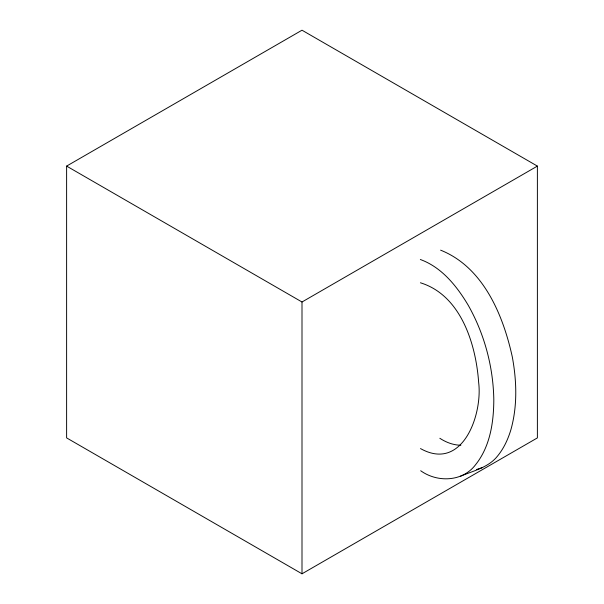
<?xml version="1.0" encoding="UTF-8"?>
<svg xmlns="http://www.w3.org/2000/svg" width="604" height="604" viewBox="0 0 604 604"><rect width="100%" height="100%" fill="white"/><g stroke="black" fill="none" stroke-linecap="round" stroke-linejoin="round"><path stroke-width="0.91" d="M66.614 166.1L302 30.2L537.386 166.1L537.386 437.9L302 573.8L66.614 437.9L66.614 166.1L302 302L537.386 166.1M420.686 470.735C437.281 482.717 462.573 481.864 475.469 464.846C490.161 446.62 493.74 422.204 493.808 399.463C493.204 366.568 484.385 333.793 468.16 305.148C456.843 286.137 441.781 267.3 420.346 259.501M460.399 476.284C473.242 470.765 488.319 467.692 497.454 456.163C503.759 448.561 507.919 439.448 510.803 430.056C517.568 406.258 516.76 380.95 512.283 356.813C503.072 314.918 483.245 267.149 440.595 250.154M476.397 469.534L482.385 467.602M460.86 445.216C453.34 445.186 446.077 442.354 439.833 438.285M420.414 282.778C461.131 295.296 476.012 344.537 478.67 382.649C482.634 414.752 462.49 472.101 420.497 448.576M302 302L302 573.8"/></g></svg>
